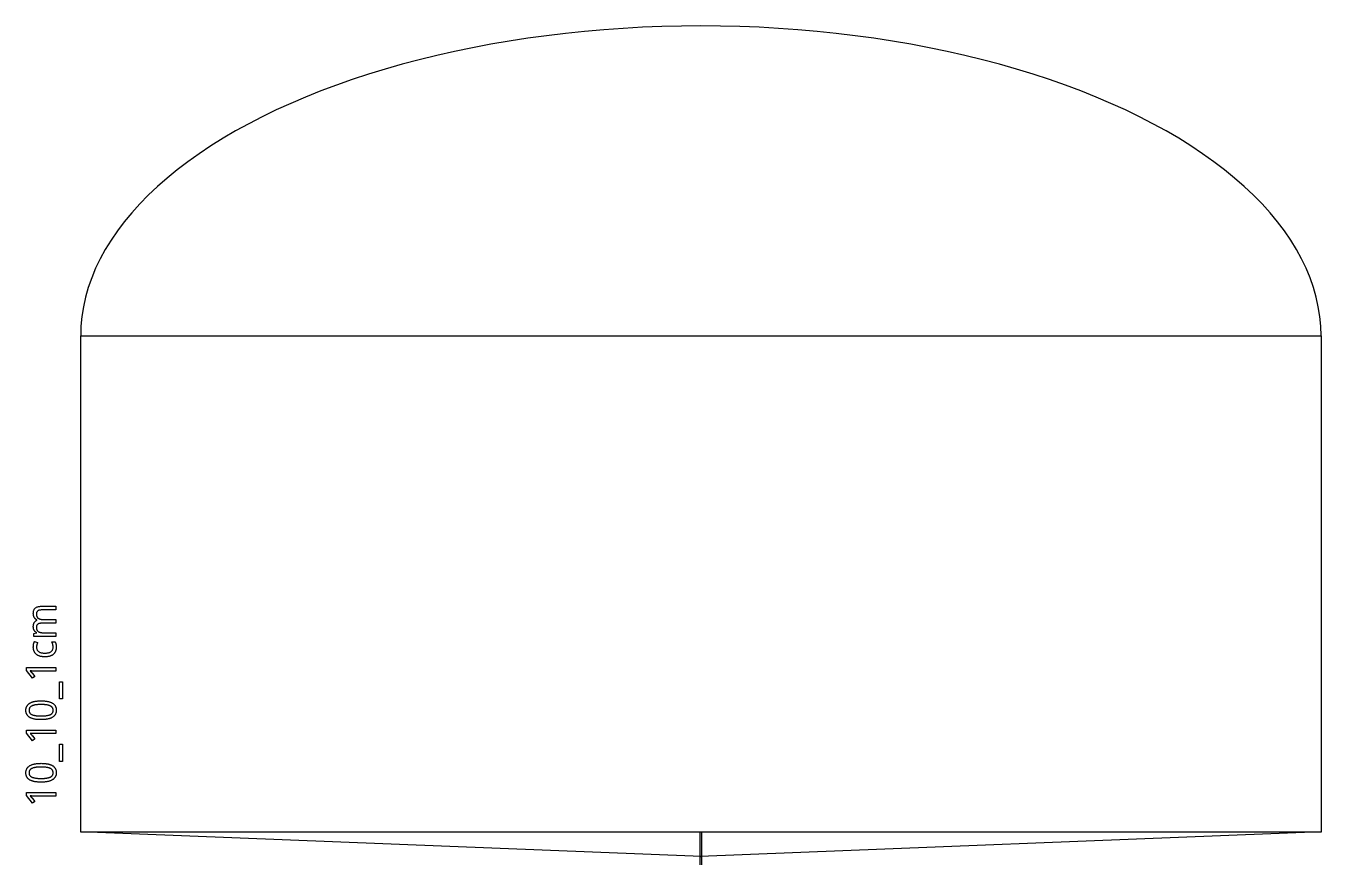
# Model space of a CAD drawing. Extents: x 200 to 309, y 38 to 172.
# Drawn here: x 199.6 to 304, y 104.8 to 171.8 of the extents above; entities that cross this region are included whole.
import ezdxf

# ---------------------------------------------------------------- set-up
doc = ezdxf.new("R2010")
doc.units = 0
doc.layers.get('0').update_dxf_attribs({"linetype": 'CONTINUOUS'})

msp = doc.modelspace()

# ---------------------------------------------------------------- linework, layer by layer
at = {"color": 0, "const_width": 0.0104}
msp.add_lwpolyline([(304, 146.8), (303.975, 147.585), (303.901, 148.369), (303.778, 149.153), (303.606, 149.933), (303.385, 150.711), (303.114, 151.485), (302.796, 152.254), (302.429, 153.017), (302.015, 153.775), (301.553, 154.525), (301.044, 155.268), (300.489, 156.003), (299.888, 156.729), (299.242, 157.444), (298.55, 158.15), (297.815, 158.844), (297.037, 159.526), (296.217, 160.196), (295.354, 160.851), (294.45, 161.494), (293.508, 162.122), (292.525, 162.736), (291.506, 163.333), (290.449, 163.914), (289.356, 164.478), (288.228, 165.024), (287.065, 165.553), (285.871, 166.063), (284.646, 166.554), (283.389, 167.025), (282.104, 167.476), (280.792, 167.908), (279.451, 168.318), (278.088, 168.707), (276.7, 169.075), (275.289, 169.421), (273.857, 169.744), (272.406, 170.044), (270.936, 170.322), (269.45, 170.576), (267.95, 170.807), (266.435, 171.015), (264.907, 171.199), (263.369, 171.357), (261.821, 171.492), (260.267, 171.603), (258.706, 171.689), (257.139, 171.751), (255.571, 171.788), (254, 171.8), (252.429, 171.788), (250.86, 171.751), (249.294, 171.689), (247.733, 171.603), (246.178, 171.492), (244.631, 171.357), (243.093, 171.199), (241.565, 171.015), (240.05, 170.807), (238.549, 170.576), (237.063, 170.322), (235.593, 170.044), (234.143, 169.744), (232.711, 169.421), (231.3, 169.075), (229.912, 168.707), (228.547, 168.318), (227.208, 167.908), (225.896, 167.476), (224.611, 167.025), (223.354, 166.554), (222.129, 166.063), (220.935, 165.553), (219.772, 165.024), (218.644, 164.478), (217.551, 163.914), (216.494, 163.333), (215.474, 162.736), (214.492, 162.122), (213.549, 161.494), (212.646, 160.851), (211.783, 160.196), (210.962, 159.526), (210.185, 158.844), (209.45, 158.15), (208.758, 157.444), (208.112, 156.729), (207.511, 156.003), (206.956, 155.268), (206.447, 154.525), (205.985, 153.775), (205.571, 153.017), (205.204, 152.254), (204.886, 151.485), (204.615, 150.711), (204.394, 149.933), (204.222, 149.153), (204.099, 148.369), (204.025, 147.585), (204, 146.8), (304, 146.8)], close=True, dxfattribs=at)
at = {"color": 0}
for points in [[(304, 146.8), (303.975, 147.585), (303.901, 148.369), (303.778, 149.153), (303.606, 149.933), (303.385, 150.711), (303.114, 151.485), (302.796, 152.254), (302.429, 153.017), (302.015, 153.775), (301.553, 154.525), (301.044, 155.268), (300.489, 156.003), (299.888, 156.729), (299.242, 157.444), (298.55, 158.15), (297.815, 158.844), (297.037, 159.526), (296.217, 160.196), (295.354, 160.851), (294.45, 161.494), (293.508, 162.122), (292.525, 162.736), (291.506, 163.333), (290.449, 163.914), (289.356, 164.478), (288.228, 165.024), (287.065, 165.553), (285.871, 166.063), (284.646, 166.554), (283.389, 167.025), (282.104, 167.476), (280.792, 167.908), (279.451, 168.318), (278.088, 168.707), (276.7, 169.075), (275.289, 169.421), (273.857, 169.744), (272.406, 170.044), (270.936, 170.322), (269.45, 170.576), (267.95, 170.807), (266.435, 171.015), (264.907, 171.199), (263.369, 171.357), (261.821, 171.492), (260.267, 171.603), (258.706, 171.689), (257.139, 171.751), (255.571, 171.788), (254, 171.8), (252.429, 171.788), (250.86, 171.751), (249.294, 171.689), (247.733, 171.603), (246.178, 171.492), (244.631, 171.357), (243.093, 171.199), (241.565, 171.015), (240.05, 170.807), (238.549, 170.576), (237.063, 170.322), (235.593, 170.044), (234.143, 169.744), (232.711, 169.421), (231.3, 169.075), (229.912, 168.707), (228.547, 168.318), (227.208, 167.908), (225.896, 167.476), (224.611, 167.025), (223.354, 166.554), (222.129, 166.063), (220.935, 165.553), (219.772, 165.024), (218.644, 164.478), (217.551, 163.914), (216.494, 163.333), (215.474, 162.736), (214.492, 162.122), (213.549, 161.494), (212.646, 160.851), (211.783, 160.196), (210.962, 159.526), (210.185, 158.844), (209.45, 158.15), (208.758, 157.444), (208.112, 156.729), (207.511, 156.003), (206.956, 155.268), (206.447, 154.525), (205.985, 153.775), (205.571, 153.017), (205.204, 152.254), (204.886, 151.485), (204.615, 150.711), (204.394, 149.933), (204.222, 149.153), (204.099, 148.369), (204.025, 147.585), (204, 146.8), (304, 146.8)], [(204, 146.8), (304, 146.8), (304, 106.76), (204, 106.76), (204, 146.8)], [(202, 124.687), (200.849, 124.687), (200.808, 124.686), (200.769, 124.684), (200.732, 124.68), (200.697, 124.674), (200.664, 124.667), (200.633, 124.658), (200.604, 124.647), (200.578, 124.635), (200.554, 124.621), (200.532, 124.606), (200.511, 124.588), (200.493, 124.57), (200.478, 124.549), (200.464, 124.526), (200.453, 124.502), (200.443, 124.476), (200.436, 124.448), (200.431, 124.418), (200.428, 124.387), (200.426, 124.353), (200.426, 124.33), (200.428, 124.307), (200.429, 124.285), (200.432, 124.264), (200.436, 124.243), (200.44, 124.224), (200.446, 124.205), (200.451, 124.186), (200.457, 124.168), (200.465, 124.152), (200.474, 124.135), (200.482, 124.12), (200.49, 124.104), (200.501, 124.09), (200.513, 124.076), (200.524, 124.063), (200.536, 124.05), (200.549, 124.038), (200.563, 124.026), (200.578, 124.015), (200.592, 124.005), (200.608, 123.995), (200.625, 123.986), (200.642, 123.978), (200.66, 123.97), (200.679, 123.962), (200.699, 123.955), (200.718, 123.949), (200.739, 123.943), (200.761, 123.938), (200.783, 123.934), (200.807, 123.93), (200.829, 123.926), (200.854, 123.923), (200.879, 123.92), (200.904, 123.918), (200.931, 123.916), (200.957, 123.915), (200.985, 123.914), (201.014, 123.914), (202, 123.914), (202, 123.616), (200.849, 123.616), (200.808, 123.615), (200.769, 123.613), (200.732, 123.609), (200.697, 123.603), (200.664, 123.596), (200.633, 123.587), (200.604, 123.576), (200.578, 123.564), (200.554, 123.55), (200.532, 123.535), (200.511, 123.518), (200.493, 123.499), (200.478, 123.479), (200.464, 123.456), (200.453, 123.432), (200.443, 123.406), (200.436, 123.378), (200.431, 123.349), (200.428, 123.317), (200.426, 123.284), (200.426, 123.259), (200.428, 123.236), (200.429, 123.212), (200.433, 123.19), (200.436, 123.169), (200.442, 123.148), (200.447, 123.128), (200.453, 123.11), (200.46, 123.091), (200.468, 123.074), (200.478, 123.057), (200.487, 123.042), (200.497, 123.026), (200.508, 123.012), (200.521, 122.998), (200.533, 122.984), (200.547, 122.972), (200.563, 122.959), (200.578, 122.948), (200.593, 122.937), (200.611, 122.928), (200.628, 122.918), (200.647, 122.91), (200.665, 122.901), (200.686, 122.894), (200.707, 122.887), (200.728, 122.88), (200.75, 122.874), (200.774, 122.869), (200.797, 122.864), (200.821, 122.86), (200.847, 122.857), (200.872, 122.853), (200.899, 122.851), (200.926, 122.848), (200.954, 122.846), (200.983, 122.845), (201.013, 122.844), (201.043, 122.843), (201.074, 122.843), (202, 122.843), (202, 122.547), (200.212, 122.547), (200.212, 122.788), (200.454, 122.83), (200.454, 122.846), (200.44, 122.854), (200.426, 122.862), (200.414, 122.871), (200.401, 122.88), (200.389, 122.889), (200.376, 122.898), (200.365, 122.908), (200.354, 122.918), (200.343, 122.928), (200.333, 122.939), (200.324, 122.95), (200.313, 122.961), (200.304, 122.972), (200.294, 122.983), (200.286, 122.995), (200.276, 123.007), (200.269, 123.019), (200.261, 123.031), (200.254, 123.044), (200.247, 123.056), (200.24, 123.069), (200.235, 123.083), (200.228, 123.096), (200.222, 123.109), (200.217, 123.123), (200.212, 123.137), (200.208, 123.151), (200.204, 123.164), (200.2, 123.179), (200.196, 123.193), (200.193, 123.208), (200.19, 123.222), (200.189, 123.237), (200.186, 123.252), (200.185, 123.267), (200.183, 123.281), (200.182, 123.296), (200.181, 123.311), (200.181, 123.326), (200.181, 123.341), (200.181, 123.379), (200.183, 123.417), (200.186, 123.452), (200.192, 123.487), (200.199, 123.52), (200.206, 123.551), (200.215, 123.582), (200.226, 123.611), (200.237, 123.638), (200.251, 123.665), (200.267, 123.69), (200.283, 123.714), (200.303, 123.737), (200.322, 123.758), (200.344, 123.778), (200.367, 123.797), (200.392, 123.814), (200.418, 123.829), (200.447, 123.844), (200.476, 123.857), (200.476, 123.87), (200.461, 123.879), (200.447, 123.888), (200.432, 123.897), (200.418, 123.906), (200.406, 123.916), (200.392, 123.927), (200.379, 123.937), (200.368, 123.948), (200.356, 123.959), (200.344, 123.971), (200.333, 123.983), (200.324, 123.995), (200.314, 124.008), (200.304, 124.021), (200.294, 124.034), (200.285, 124.047), (200.276, 124.06), (200.268, 124.073), (200.261, 124.087), (200.254, 124.101), (200.246, 124.116), (200.239, 124.13), (200.233, 124.145), (200.226, 124.159), (200.221, 124.174), (200.215, 124.189), (200.211, 124.205), (200.206, 124.22), (200.201, 124.235), (200.199, 124.251), (200.194, 124.267), (200.192, 124.282), (200.189, 124.298), (200.186, 124.314), (200.185, 124.33), (200.183, 124.346), (200.182, 124.362), (200.181, 124.378), (200.181, 124.394), (200.181, 124.41), (200.182, 124.466), (200.186, 124.519), (200.194, 124.568), (200.206, 124.616), (200.219, 124.66), (200.236, 124.701), (200.257, 124.74), (200.281, 124.775), (200.307, 124.808), (200.336, 124.838), (200.369, 124.866), (200.406, 124.891), (200.446, 124.912), (200.49, 124.931), (200.538, 124.947), (200.589, 124.96), (200.644, 124.97), (200.704, 124.977), (200.767, 124.982), (200.833, 124.983), (202, 124.983), (202, 124.687)], [(202.032, 121.687), (202.032, 121.655), (202.031, 121.623), (202.028, 121.591), (202.025, 121.559), (202.019, 121.528), (202.014, 121.498), (202.008, 121.468), (202, 121.438), (201.992, 121.409), (201.982, 121.38), (201.971, 121.352), (201.958, 121.324), (201.946, 121.297), (201.931, 121.271), (201.915, 121.246), (201.899, 121.221), (201.881, 121.197), (201.861, 121.175), (201.84, 121.152), (201.819, 121.131), (201.796, 121.11), (201.772, 121.09), (201.746, 121.071), (201.719, 121.053), (201.692, 121.036), (201.663, 121.02), (201.632, 121.005), (201.601, 120.991), (201.568, 120.977), (201.535, 120.965), (201.499, 120.953), (201.462, 120.943), (201.424, 120.934), (201.383, 120.926), (201.343, 120.92), (201.3, 120.914), (201.256, 120.91), (201.211, 120.907), (201.164, 120.905), (201.117, 120.904), (201.065, 120.905), (201.017, 120.907), (200.969, 120.91), (200.924, 120.914), (200.881, 120.92), (200.837, 120.927), (200.797, 120.935), (200.757, 120.944), (200.719, 120.955), (200.683, 120.966), (200.649, 120.979), (200.614, 120.993), (200.582, 121.008), (200.551, 121.023), (200.521, 121.04), (200.493, 121.057), (200.467, 121.075), (200.44, 121.094), (200.417, 121.115), (200.393, 121.136), (200.372, 121.158), (200.351, 121.181), (200.332, 121.204), (200.314, 121.229), (200.297, 121.254), (200.281, 121.279), (200.267, 121.306), (200.253, 121.333), (200.242, 121.361), (200.231, 121.389), (200.221, 121.419), (200.212, 121.448), (200.206, 121.478), (200.199, 121.509), (200.193, 121.54), (200.189, 121.571), (200.185, 121.603), (200.182, 121.635), (200.181, 121.667), (200.181, 121.7), (200.181, 121.726), (200.182, 121.751), (200.182, 121.776), (200.185, 121.801), (200.188, 121.826), (200.19, 121.85), (200.193, 121.875), (200.199, 121.899), (200.203, 121.924), (200.208, 121.948), (200.214, 121.972), (200.219, 121.995), (200.226, 122.017), (200.232, 122.039), (200.239, 122.06), (200.246, 122.08), (200.253, 122.099), (200.261, 122.117), (200.268, 122.135), (200.276, 122.151), (200.526, 122.063), (200.524, 122.056), (200.521, 122.048), (200.517, 122.04), (200.514, 122.032), (200.511, 122.024), (200.508, 122.016), (200.506, 122.007), (200.501, 121.998), (200.499, 121.989), (200.496, 121.98), (200.493, 121.971), (200.49, 121.962), (200.486, 121.953), (200.483, 121.943), (200.481, 121.934), (200.475, 121.915), (200.474, 121.905), (200.471, 121.896), (200.468, 121.886), (200.465, 121.876), (200.464, 121.867), (200.461, 121.857), (200.458, 121.847), (200.457, 121.837), (200.456, 121.828), (200.453, 121.818), (200.451, 121.809), (200.45, 121.799), (200.449, 121.79), (200.447, 121.781), (200.446, 121.771), (200.444, 121.762), (200.443, 121.753), (200.443, 121.744), (200.442, 121.735), (200.442, 121.726), (200.442, 121.718), (200.44, 121.709), (200.44, 121.7), (200.442, 121.651), (200.447, 121.604), (200.456, 121.56), (200.467, 121.518), (200.482, 121.479), (200.5, 121.444), (200.521, 121.41), (200.546, 121.38), (200.574, 121.352), (200.606, 121.328), (200.639, 121.305), (200.678, 121.285), (200.719, 121.268), (200.764, 121.253), (200.814, 121.24), (200.867, 121.229), (200.922, 121.221), (200.982, 121.215), (201.046, 121.212), (201.112, 121.21), (201.179, 121.212), (201.243, 121.215), (201.303, 121.221), (201.358, 121.229), (201.41, 121.24), (201.458, 121.253), (201.504, 121.268), (201.544, 121.285), (201.582, 121.305), (201.615, 121.328), (201.646, 121.353), (201.672, 121.38), (201.696, 121.41), (201.717, 121.442), (201.735, 121.477), (201.749, 121.514), (201.76, 121.554), (201.768, 121.596), (201.772, 121.64), (201.774, 121.687), (201.774, 121.713), (201.772, 121.739), (201.771, 121.764), (201.769, 121.789), (201.767, 121.813), (201.763, 121.836), (201.76, 121.859), (201.756, 121.882), (201.75, 121.904), (201.744, 121.925), (201.737, 121.946), (201.732, 121.967), (201.725, 121.988), (201.718, 122.008), (201.711, 122.028), (201.704, 122.047), (201.696, 122.066), (201.689, 122.084), (201.681, 122.102), (201.672, 122.12), (201.936, 122.12), (201.946, 122.103), (201.954, 122.085), (201.962, 122.066), (201.971, 122.048), (201.978, 122.029), (201.985, 122.01), (201.992, 121.991), (201.997, 121.971), (202.003, 121.952), (202.008, 121.932), (202.013, 121.911), (202.017, 121.89), (202.021, 121.868), (202.024, 121.845), (202.026, 121.821), (202.029, 121.796), (202.031, 121.77), (202.032, 121.743), (202.032, 121.716), (202.032, 121.687)], [(202, 120.042), (202, 119.755), (200.364, 119.755), (200.349, 119.756), (200.332, 119.756), (200.317, 119.756), (200.3, 119.757), (200.285, 119.757), (200.269, 119.757), (200.253, 119.758), (200.237, 119.758), (200.222, 119.758), (200.207, 119.759), (200.19, 119.759), (200.175, 119.76), (200.16, 119.76), (200.144, 119.761), (200.129, 119.762), (200.114, 119.762), (200.099, 119.762), (200.083, 119.763), (200.069, 119.763), (200.054, 119.763), (200.04, 119.764), (200.026, 119.765), (200.013, 119.765), (199.999, 119.766), (199.986, 119.766), (199.974, 119.767), (199.961, 119.767), (199.949, 119.768), (199.938, 119.768), (199.926, 119.768), (199.932, 119.763), (199.938, 119.758), (199.943, 119.752), (199.949, 119.747), (199.954, 119.742), (199.958, 119.737), (199.964, 119.733), (199.968, 119.728), (199.972, 119.724), (199.976, 119.72), (199.981, 119.715), (199.985, 119.711), (199.989, 119.707), (199.993, 119.702), (199.997, 119.698), (200.001, 119.694), (200.006, 119.689), (200.01, 119.685), (200.014, 119.68), (200.018, 119.676), (200.021, 119.671), (200.025, 119.667), (200.029, 119.663), (200.033, 119.658), (200.038, 119.654), (200.042, 119.649), (200.046, 119.644), (200.051, 119.64), (200.056, 119.635), (200.06, 119.63), (200.064, 119.625), (200.068, 119.62), (200.074, 119.615), (200.078, 119.609), (200.083, 119.603), (200.087, 119.597), (200.093, 119.591), (200.099, 119.585), (200.104, 119.578), (200.11, 119.572), (200.307, 119.331), (200.107, 119.174), (199.621, 119.798), (199.621, 120.042), (202, 120.042)], [(202.3, 118.891), (202.528, 118.891), (202.528, 117.508), (202.3, 117.508), (202.3, 118.891)], [(200.807, 117.358), (200.864, 117.358), (200.919, 117.356), (200.974, 117.354), (201.028, 117.351), (201.081, 117.347), (201.131, 117.343), (201.181, 117.337), (201.229, 117.331), (201.276, 117.324), (201.322, 117.316), (201.368, 117.307), (201.411, 117.297), (201.453, 117.287), (201.494, 117.275), (201.533, 117.262), (201.571, 117.248), (201.607, 117.233), (201.643, 117.217), (201.676, 117.2), (201.708, 117.182), (201.739, 117.163), (201.768, 117.144), (201.797, 117.123), (201.822, 117.101), (201.847, 117.078), (201.871, 117.053), (201.893, 117.028), (201.914, 117.002), (201.932, 116.975), (201.95, 116.946), (201.965, 116.917), (201.979, 116.886), (201.992, 116.854), (202.003, 116.82), (202.011, 116.786), (202.019, 116.75), (202.025, 116.713), (202.029, 116.675), (202.032, 116.635), (202.032, 116.595), (202.032, 116.557), (202.029, 116.52), (202.025, 116.484), (202.019, 116.449), (202.011, 116.415), (202.003, 116.382), (201.992, 116.35), (201.979, 116.319), (201.965, 116.288), (201.95, 116.259), (201.932, 116.231), (201.914, 116.205), (201.893, 116.179), (201.871, 116.154), (201.847, 116.129), (201.822, 116.106), (201.797, 116.084), (201.768, 116.063), (201.739, 116.043), (201.708, 116.023), (201.676, 116.005), (201.643, 115.988), (201.607, 115.972), (201.571, 115.956), (201.533, 115.942), (201.494, 115.928), (201.453, 115.916), (201.411, 115.904), (201.368, 115.893), (201.322, 115.883), (201.276, 115.875), (201.229, 115.867), (201.181, 115.86), (201.131, 115.854), (201.081, 115.849), (201.028, 115.845), (200.974, 115.842), (200.919, 115.84), (200.864, 115.838), (200.807, 115.838), (200.75, 115.838), (200.694, 115.839), (200.639, 115.841), (200.586, 115.844), (200.533, 115.848), (200.483, 115.852), (200.433, 115.858), (200.385, 115.864), (200.337, 115.871), (200.29, 115.878), (200.246, 115.887), (200.203, 115.897), (200.161, 115.908), (200.119, 115.92), (200.081, 115.932), (200.043, 115.946), (200.007, 115.961), (199.972, 115.976), (199.939, 115.993), (199.907, 116.01), (199.876, 116.029), (199.847, 116.049), (199.818, 116.07), (199.793, 116.092), (199.768, 116.114), (199.744, 116.138), (199.722, 116.163), (199.703, 116.189), (199.683, 116.217), (199.665, 116.245), (199.65, 116.274), (199.636, 116.305), (199.624, 116.337), (199.612, 116.37), (199.604, 116.405), (199.596, 116.44), (199.59, 116.477), (199.586, 116.515), (199.583, 116.554), (199.583, 116.595), (199.583, 116.633), (199.586, 116.67), (199.59, 116.706), (199.596, 116.742), (199.604, 116.776), (199.612, 116.809), (199.624, 116.841), (199.636, 116.872), (199.65, 116.902), (199.665, 116.932), (199.683, 116.96), (199.701, 116.987), (199.721, 117.013), (199.743, 117.038), (199.767, 117.063), (199.792, 117.086), (199.818, 117.108), (199.844, 117.129), (199.874, 117.15), (199.906, 117.169), (199.938, 117.188), (199.971, 117.205), (200.006, 117.222), (200.042, 117.237), (200.079, 117.252), (200.118, 117.265), (200.158, 117.278), (200.201, 117.29), (200.244, 117.301), (200.289, 117.311), (200.335, 117.32), (200.383, 117.328), (200.432, 117.335), (200.482, 117.341), (200.533, 117.346), (200.585, 117.35), (200.639, 117.354), (200.693, 117.356), (200.75, 117.358), (200.807, 117.358)], [(200.807, 116.139), (200.856, 116.139), (200.901, 116.14), (200.947, 116.141), (200.992, 116.143), (201.036, 116.145), (201.078, 116.148), (201.118, 116.151), (201.158, 116.154), (201.196, 116.159), (201.233, 116.163), (201.269, 116.168), (201.304, 116.174), (201.337, 116.181), (201.369, 116.188), (201.4, 116.195), (201.431, 116.203), (201.46, 116.212), (201.486, 116.221), (201.513, 116.231), (201.538, 116.241), (201.561, 116.252), (201.583, 116.264), (201.604, 116.277), (201.625, 116.29), (201.643, 116.303), (201.661, 116.318), (201.678, 116.333), (201.693, 116.348), (201.707, 116.364), (201.719, 116.381), (201.732, 116.399), (201.742, 116.418), (201.751, 116.438), (201.758, 116.458), (201.765, 116.479), (201.771, 116.5), (201.775, 116.523), (201.778, 116.546), (201.779, 116.57), (201.781, 116.595), (201.779, 116.619), (201.778, 116.643), (201.775, 116.666), (201.771, 116.689), (201.765, 116.711), (201.758, 116.732), (201.751, 116.752), (201.742, 116.771), (201.732, 116.79), (201.719, 116.808), (201.707, 116.825), (201.693, 116.842), (201.678, 116.858), (201.663, 116.873), (201.644, 116.888), (201.626, 116.902), (201.606, 116.915), (201.585, 116.928), (201.563, 116.94), (201.539, 116.951), (201.515, 116.962), (201.489, 116.972), (201.461, 116.982), (201.433, 116.991), (201.403, 117), (201.372, 117.008), (201.34, 117.015), (201.307, 117.021), (201.272, 117.027), (201.236, 117.032), (201.199, 117.037), (201.161, 117.042), (201.121, 117.046), (201.079, 117.049), (201.038, 117.052), (200.993, 117.054), (200.949, 117.056), (200.903, 117.057), (200.856, 117.058), (200.807, 117.058), (200.758, 117.058), (200.711, 117.057), (200.665, 117.056), (200.621, 117.054), (200.578, 117.052), (200.536, 117.049), (200.496, 117.046), (200.456, 117.042), (200.418, 117.037), (200.381, 117.032), (200.344, 117.027), (200.31, 117.021), (200.276, 117.015), (200.244, 117.008), (200.214, 117), (200.183, 116.991), (200.156, 116.982), (200.128, 116.972), (200.103, 116.962), (200.078, 116.951), (200.054, 116.94), (200.032, 116.928), (200.011, 116.915), (199.992, 116.902), (199.972, 116.888), (199.956, 116.873), (199.939, 116.858), (199.924, 116.842), (199.91, 116.825), (199.897, 116.808), (199.886, 116.79), (199.875, 116.771), (199.867, 116.752), (199.858, 116.732), (199.851, 116.711), (199.846, 116.689), (199.842, 116.666), (199.839, 116.643), (199.837, 116.619), (199.837, 116.595), (199.837, 116.57), (199.839, 116.546), (199.842, 116.523), (199.846, 116.5), (199.851, 116.479), (199.858, 116.458), (199.867, 116.438), (199.875, 116.418), (199.886, 116.399), (199.897, 116.381), (199.91, 116.364), (199.924, 116.348), (199.939, 116.333), (199.956, 116.318), (199.972, 116.303), (199.992, 116.29), (200.011, 116.277), (200.032, 116.264), (200.054, 116.252), (200.078, 116.241), (200.103, 116.231), (200.128, 116.221), (200.156, 116.212), (200.183, 116.203), (200.214, 116.195), (200.244, 116.188), (200.276, 116.181), (200.31, 116.174), (200.344, 116.168), (200.381, 116.163), (200.418, 116.159), (200.456, 116.154), (200.496, 116.151), (200.536, 116.148), (200.578, 116.145), (200.621, 116.143), (200.665, 116.141), (200.711, 116.14), (200.758, 116.139), (200.807, 116.139)], [(202, 115), (202, 114.713), (200.364, 114.713), (200.349, 114.713), (200.332, 114.714), (200.317, 114.714), (200.3, 114.714), (200.285, 114.715), (200.269, 114.715), (200.253, 114.715), (200.237, 114.716), (200.222, 114.716), (200.207, 114.716), (200.19, 114.717), (200.175, 114.718), (200.16, 114.718), (200.144, 114.719), (200.129, 114.719), (200.114, 114.72), (200.099, 114.72), (200.083, 114.721), (200.069, 114.721), (200.054, 114.721), (200.04, 114.722), (200.026, 114.722), (200.013, 114.723), (199.999, 114.724), (199.986, 114.724), (199.974, 114.725), (199.961, 114.725), (199.949, 114.725), (199.938, 114.726), (199.926, 114.726), (199.932, 114.721), (199.938, 114.715), (199.943, 114.71), (199.949, 114.705), (199.954, 114.7), (199.958, 114.695), (199.964, 114.691), (199.968, 114.686), (199.972, 114.682), (199.976, 114.677), (199.981, 114.673), (199.985, 114.669), (199.993, 114.66), (200.006, 114.647), (200.01, 114.642), (200.014, 114.638), (200.018, 114.633), (200.021, 114.629), (200.025, 114.625), (200.029, 114.62), (200.033, 114.616), (200.038, 114.611), (200.042, 114.607), (200.046, 114.602), (200.056, 114.593), (200.06, 114.588), (200.064, 114.583), (200.068, 114.578), (200.074, 114.572), (200.078, 114.567), (200.083, 114.561), (200.087, 114.555), (200.093, 114.549), (200.099, 114.542), (200.104, 114.536), (200.11, 114.529), (200.307, 114.288), (200.107, 114.132), (199.621, 114.755), (199.621, 115), (202, 115)], [(202.3, 113.849), (202.528, 113.849), (202.528, 112.465), (202.3, 112.465), (202.3, 113.849)], [(200.807, 112.316), (200.864, 112.315), (200.919, 112.314), (200.974, 112.312), (201.028, 112.309), (201.081, 112.305), (201.131, 112.3), (201.181, 112.295), (201.229, 112.288), (201.276, 112.281), (201.322, 112.273), (201.368, 112.265), (201.411, 112.255), (201.453, 112.244), (201.494, 112.232), (201.533, 112.22), (201.571, 112.206), (201.607, 112.191), (201.643, 112.175), (201.676, 112.158), (201.708, 112.14), (201.739, 112.121), (201.768, 112.101), (201.797, 112.08), (201.822, 112.058), (201.847, 112.035), (201.871, 112.011), (201.893, 111.986), (201.914, 111.96), (201.932, 111.932), (201.95, 111.904), (201.965, 111.874), (201.979, 111.843), (201.992, 111.811), (202.003, 111.778), (202.011, 111.743), (202.019, 111.708), (202.025, 111.671), (202.029, 111.633), (202.032, 111.593), (202.032, 111.552), (202.032, 111.514), (202.029, 111.477), (202.025, 111.441), (202.019, 111.406), (202.011, 111.372), (202.003, 111.339), (201.992, 111.307), (201.979, 111.276), (201.965, 111.246), (201.95, 111.217), (201.932, 111.189), (201.914, 111.162), (201.893, 111.136), (201.871, 111.111), (201.847, 111.087), (201.822, 111.064), (201.797, 111.042), (201.768, 111.021), (201.739, 111), (201.708, 110.981), (201.676, 110.963), (201.643, 110.946), (201.607, 110.929), (201.571, 110.914), (201.533, 110.9), (201.494, 110.886), (201.453, 110.873), (201.411, 110.862), (201.368, 110.851), (201.322, 110.841), (201.276, 110.832), (201.229, 110.825), (201.181, 110.818), (201.131, 110.812), (201.081, 110.807), (201.028, 110.803), (200.974, 110.8), (200.919, 110.797), (200.864, 110.796), (200.807, 110.795), (200.75, 110.796), (200.694, 110.797), (200.639, 110.799), (200.586, 110.802), (200.533, 110.806), (200.483, 110.81), (200.433, 110.815), (200.385, 110.822), (200.337, 110.828), (200.29, 110.836), (200.246, 110.845), (200.203, 110.855), (200.161, 110.866), (200.119, 110.878), (200.081, 110.89), (200.043, 110.904), (200.007, 110.918), (199.972, 110.934), (199.939, 110.951), (199.907, 110.968), (199.876, 110.987), (199.847, 111.007), (199.818, 111.027), (199.793, 111.049), (199.768, 111.072), (199.744, 111.096), (199.722, 111.121), (199.703, 111.147), (199.683, 111.174), (199.665, 111.202), (199.65, 111.232), (199.636, 111.263), (199.624, 111.295), (199.612, 111.328), (199.604, 111.362), (199.596, 111.398), (199.59, 111.435), (199.586, 111.473), (199.583, 111.512), (199.583, 111.552), (199.583, 111.591), (199.586, 111.628), (199.59, 111.664), (199.596, 111.699), (199.604, 111.733), (199.612, 111.767), (199.624, 111.799), (199.636, 111.83), (199.65, 111.86), (199.665, 111.889), (199.683, 111.917), (199.701, 111.945), (199.721, 111.971), (199.743, 111.996), (199.767, 112.02), (199.792, 112.043), (199.818, 112.066), (199.844, 112.087), (199.874, 112.108), (199.906, 112.127), (199.938, 112.145), (199.971, 112.163), (200.006, 112.179), (200.042, 112.195), (200.079, 112.209), (200.118, 112.223), (200.158, 112.236), (200.201, 112.248), (200.244, 112.258), (200.289, 112.268), (200.335, 112.277), (200.383, 112.285), (200.432, 112.293), (200.482, 112.299), (200.533, 112.304), (200.585, 112.308), (200.639, 112.311), (200.693, 112.314), (200.75, 112.315), (200.807, 112.316)], [(200.807, 111.097), (200.856, 111.097), (200.901, 111.098), (200.947, 111.099), (200.992, 111.1), (201.036, 111.103), (201.078, 111.105), (201.118, 111.108), (201.158, 111.112), (201.196, 111.116), (201.233, 111.121), (201.269, 111.126), (201.304, 111.132), (201.337, 111.138), (201.369, 111.145), (201.4, 111.153), (201.431, 111.161), (201.46, 111.169), (201.486, 111.179), (201.513, 111.189), (201.538, 111.199), (201.561, 111.21), (201.583, 111.222), (201.604, 111.234), (201.625, 111.247), (201.643, 111.261), (201.661, 111.275), (201.678, 111.29), (201.693, 111.306), (201.707, 111.322), (201.719, 111.339), (201.732, 111.357), (201.742, 111.376), (201.751, 111.395), (201.758, 111.415), (201.765, 111.436), (201.771, 111.458), (201.775, 111.48), (201.778, 111.504), (201.779, 111.528), (201.781, 111.552), (201.779, 111.577), (201.778, 111.601), (201.775, 111.624), (201.771, 111.647), (201.765, 111.668), (201.758, 111.689), (201.751, 111.709), (201.742, 111.729), (201.732, 111.747), (201.719, 111.766), (201.707, 111.783), (201.693, 111.799), (201.678, 111.815), (201.663, 111.831), (201.644, 111.845), (201.626, 111.859), (201.606, 111.873), (201.585, 111.885), (201.563, 111.897), (201.539, 111.909), (201.515, 111.92), (201.489, 111.93), (201.461, 111.94), (201.433, 111.949), (201.403, 111.958), (201.372, 111.965), (201.34, 111.973), (201.307, 111.979), (201.272, 111.985), (201.236, 111.99), (201.199, 111.995), (201.161, 111.999), (201.121, 112.003), (201.079, 112.007), (201.038, 112.01), (200.993, 112.012), (200.949, 112.014), (200.903, 112.015), (200.856, 112.016), (200.807, 112.016), (200.758, 112.016), (200.711, 112.015), (200.665, 112.014), (200.621, 112.012), (200.578, 112.01), (200.536, 112.007), (200.496, 112.003), (200.456, 111.999), (200.418, 111.995), (200.381, 111.99), (200.344, 111.985), (200.31, 111.979), (200.276, 111.973), (200.244, 111.965), (200.214, 111.958), (200.183, 111.949), (200.156, 111.94), (200.128, 111.93), (200.103, 111.92), (200.078, 111.909), (200.054, 111.897), (200.032, 111.885), (200.011, 111.873), (199.992, 111.859), (199.972, 111.845), (199.956, 111.831), (199.939, 111.815), (199.924, 111.799), (199.91, 111.783), (199.897, 111.766), (199.886, 111.747), (199.875, 111.729), (199.867, 111.709), (199.858, 111.689), (199.851, 111.668), (199.846, 111.647), (199.842, 111.624), (199.839, 111.601), (199.837, 111.577), (199.837, 111.552), (199.837, 111.528), (199.839, 111.504), (199.842, 111.48), (199.846, 111.458), (199.851, 111.436), (199.858, 111.415), (199.867, 111.395), (199.875, 111.376), (199.886, 111.357), (199.897, 111.339), (199.91, 111.322), (199.924, 111.306), (199.939, 111.29), (199.956, 111.275), (199.972, 111.261), (199.992, 111.247), (200.011, 111.234), (200.032, 111.222), (200.054, 111.21), (200.078, 111.199), (200.103, 111.189), (200.128, 111.179), (200.156, 111.169), (200.183, 111.161), (200.214, 111.153), (200.244, 111.145), (200.276, 111.138), (200.31, 111.132), (200.344, 111.126), (200.381, 111.121), (200.418, 111.116), (200.456, 111.112), (200.496, 111.108), (200.536, 111.105), (200.578, 111.103), (200.621, 111.1), (200.665, 111.099), (200.711, 111.098), (200.758, 111.097), (200.807, 111.097)], [(202, 109.957), (202, 109.671), (200.364, 109.671), (200.349, 109.671), (200.332, 109.671), (200.317, 109.672), (200.285, 109.672), (200.269, 109.673), (200.253, 109.673), (200.237, 109.673), (200.222, 109.674), (200.207, 109.674), (200.19, 109.675), (200.175, 109.675), (200.16, 109.676), (200.144, 109.676), (200.129, 109.677), (200.114, 109.677), (200.099, 109.678), (200.083, 109.678), (200.069, 109.679), (200.054, 109.679), (200.04, 109.68), (200.026, 109.68), (200.013, 109.681), (199.999, 109.681), (199.986, 109.682), (199.974, 109.682), (199.961, 109.683), (199.949, 109.683), (199.938, 109.683), (199.926, 109.684), (199.932, 109.678), (199.938, 109.673), (199.943, 109.668), (199.949, 109.663), (199.954, 109.658), (199.958, 109.653), (199.964, 109.648), (199.968, 109.644), (199.972, 109.639), (199.976, 109.635), (199.981, 109.631), (199.985, 109.626), (199.993, 109.618), (199.997, 109.613), (200.001, 109.609), (200.006, 109.605), (200.01, 109.6), (200.014, 109.596), (200.018, 109.591), (200.021, 109.587), (200.025, 109.582), (200.029, 109.578), (200.033, 109.574), (200.038, 109.569), (200.042, 109.564), (200.046, 109.56), (200.051, 109.555), (200.056, 109.55), (200.06, 109.545), (200.064, 109.54), (200.068, 109.535), (200.074, 109.53), (200.078, 109.524), (200.083, 109.519), (200.087, 109.513), (200.093, 109.507), (200.099, 109.5), (200.104, 109.494), (200.11, 109.487), (200.307, 109.246), (200.107, 109.09), (199.621, 109.713), (199.621, 109.957), (202, 109.957)], [(204, 106.8), (304, 106.8), (253.95, 104.8), (254.05, 104.8), (204, 106.8)], [(253.95, 106.8), (254.05, 106.8), (254.05, 102.7), (253.95, 102.7), (253.95, 106.8)]]:
    msp.add_lwpolyline(points, close=True, dxfattribs=at)

doc.saveas('drawing.dxf')
